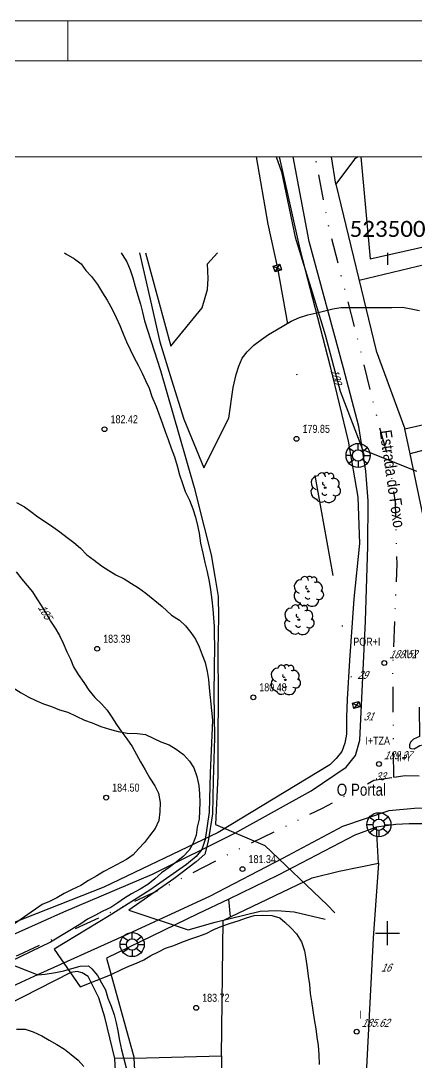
# Model space of a CAD drawing. Header units: metres. Extents: x 523256 to 524015, y 4669220 to 4669814.
# Drawn here: x 523454.2 to 523503.6, y 4669683.9 to 4669814 of the extents above; entities that cross this region are included whole.
import ezdxf
from ezdxf.enums import TextEntityAlignment as Align

# ---------------------------------------------------------------- set-up
doc = ezdxf.new("R2010")
doc.units = ezdxf.units.M
doc.header["$MEASUREMENT"] = 0
doc.linetypes.add('MORSE_D', pattern=[31.75, 12.7, -6.35, 0, -6.35, 0, -6.35])
for name, color, linetype in [('023000 Texto lugar', 7, 'Continuous'), ('031006 Cota terreno', 9, 'Continuous'), ('031007 Cota edificio', 7, 'Continuous'), ('032011 Curva cada 1 m', 40, 'Continuous'), ('032015 Curva cada 5 m', 34, 'Continuous'), ('033006 Texto cota terreno', 9, 'Continuous'), ('033007 Texto cota edificio', 9, 'Continuous'), ('033015 Texto curva maestra', 42, 'Continuous'), ('052016 Cobertizo', 7, 'Continuous'), ('053006 Texto altura edificio', 7, 'Continuous'), ('053009 Texto altura edificio predominante', 7, 'Continuous'), ('063001 Texto via urbana', 7, 'Continuous'), ('063002 Texto portal', 7, 'Continuous'), ('072001 Borde aglomerado u hormigon', 7, 'Continuous'), ('072027 Pavimento', 9, 'Continuous'), ('082001 Valla Alambrada', 7, 'ALAMBRADA'), ('082002 Muro Tapia', 6, 'Continuous'), ('082003 Puerta', 7, 'Continuous'), ('082004 Linde', 3, 'Continuous'), ('101001 Arbol', 3, 'Continuous'), ('102006 Seto', 3, 'SETO'), ('112001 Linea aerea', 9, 'MORSE_D'), ('141001 Farola baculo', 7, 'Continuous'), ('162002 Torre electrica', 1, 'Continuous'), ('202001 Eje Calle', 254, 'MORSE_D'), ('992007 Cuadricula', 7, 'Continuous'), ('993007 Textos cuadricula', 7, 'Continuous')]:
    doc.layers.add(name, color=color, linetype=linetype)
doc.layers.add('992006 Lineas cajetin', color=7, linetype='Continuous', lineweight=0)
doc.styles.add('Legend', font='calibri.ttf')
doc.styles.get("Standard").update_dxf_attribs({"font": 'arial.ttf'})
doc.linetypes.add('ALAMBRADA', pattern='A,3,[131,GEOGRAMA.SHX,S=0.5,R=0,X=0,Y=0],3', length=6)
doc.linetypes.add('SETO', pattern='A,0,-1.2,1,[135,GEOGRAMA.SHX,S=0.4,R=0,X=0.5,Y=-0.5],1', length=3.2)

# ---------------------------------------------------------------- blocks, each defined once
blk = doc.blocks.new('COTAP')
at = {"color": 0}
blk.add_circle((0, 0), 0.3, dxfattribs=at)
blk = doc.blocks.new('FAROLAG')
at = {"color": 0}
for p, q in [((0, 0.71), (0, 1.51)), ((-0.71, 0), (-1.51, 0)), ((-1.17, 0.96), (-0.51, 0.49)), ((1.17, 0.95), (0.55, 0.45)), ((0.71, 0), (1.51, 0)), ((-1.17, -0.95), (-0.51, -0.48)), ((0, -0.71), (0, -1.51)), ((1.13, -1), (0.51, -0.49))]:
    blk.add_line(p, q, dxfattribs=at)
for radius in [1.51, 0.71]:
    blk.add_circle((0, 0), radius, dxfattribs=at)
blk = doc.blocks.new('ARBOL')
at = {"color": 0}
blk.add_circle((0, 0), 0.0939, dxfattribs=at)
for centre, radius, start, end in [((-0.9, 0.61), 0.852, 92.28, 254.58), ((-0.45, 1.37), 0.48, 359.2878, 173.6078), ((0.16, 1.55), 0.336, 23.1565, 160.4665), ((0.7, 1.41), 0.384, 301.578, 139.328), ((-0.15, 0.51), 0.192, 119.14, 310.56), ((1.05, 0.46), 0.708, 319.8556, 114.7656), ((1.31, -0.4), 0.612, 235.5275, 62.0275), ((-0.89, -0.54), 0.888, 142.64, 266.54), ((-0.06, -0.61), 0.336, 189.64, 323.88), ((0.48, -1), 0.852, 224.67, 0.24), ((-0.48, -1.08), 0.72, 213.78, 295.32)]:
    blk.add_arc(centre, radius, start, end, dxfattribs=at)

msp = doc.modelspace()

# ---------------------------------------------------------------- linework, layer by layer
at = {"layer": '032011 Curva cada 1 m'}
for points, elevation in [([(523459.64475, 4669785), (523459.84, 4669784.88), (523460.92, 4669784.26), (523461.74, 4669783.64), (523462.34, 4669782.8), (523463.03, 4669782.06), (523463.78, 4669781.04), (523464.42, 4669780.01), (523465, 4669779.08), (523465.6, 4669777.97), (523466.1, 4669776.95), (523466.55, 4669775.92), (523466.99, 4669774.89), (523467.39, 4669773.88), (523467.88, 4669772.93), (523468.37, 4669771.88), (523468.85, 4669770.96), (523469.34, 4669769.98), (523469.79, 4669769.08), (523470.23, 4669768.1), (523470.55, 4669767.07), (523471.1, 4669765.81), (523471.91, 4669763.64), (523472.24, 4669762.67), (523472.59, 4669761.69), (523473, 4669760.59), (523473.4, 4669759.51), (523473.73, 4669758.4), (523474.03, 4669757.27), (523474.38, 4669756.21), (523474.74, 4669755.18), (523475.27, 4669754.1), (523475.68, 4669753.03), (523476.03, 4669751.99), (523476.25, 4669750.95), (523476.46, 4669749.97), (523476.65, 4669748.73), (523476.94, 4669747.47), (523477.19, 4669746.31), (523477.46, 4669745.15), (523477.72, 4669743.94), (523477.91, 4669742.89), (523478.05, 4669741.66), (523478.17, 4669740.47), (523478.28, 4669739.4), (523478.33, 4669738.32), (523478.36, 4669737.14), (523478.37, 4669736.04), (523478.29, 4669729.97), (523478.38, 4669724.42), (523478.24, 4669719.08), (523478.12, 4669714.91), (523477.61, 4669711.52), (523477.19, 4669709.89), (523476.1, 4669708.93), (523473.3, 4669706.79), (523467.69, 4669702.89), (523475.09, 4669700.41), (523478.49, 4669701.39), (523484.08, 4669702.77), (523486.17, 4669702.84), (523488.32, 4669702.69), (523492.19, 4669701.74)], 182), ([(523466.73073, 4669785), (523466.88, 4669784.82), (523467.46, 4669783.87), (523467.87, 4669782.89), (523468.2, 4669781.87), (523468.48, 4669780.81), (523468.8, 4669779.69), (523469.13, 4669778.58), (523469.4, 4669777.58), (523469.66, 4669776.53), (523471.63, 4669770.31), (523473.94, 4669762.35), (523475.84, 4669755.71), (523477.11, 4669750.73), (523477.96, 4669747.27), (523478.45, 4669744.55), (523478.85, 4669742.06), (523478.89, 4669739.53), (523478.81, 4669735.37), (523478.86, 4669729.54), (523478.82, 4669724.24), (523478.79, 4669719.67), (523478.5, 4669713.59), (523484.67, 4669710.97), (523492.44, 4669703.55), (523493.42, 4669702.56)], 181), ([(523469.00802, 4669785), (523470.18, 4669779.95), (523471.57, 4669773.9), (523473.02, 4669769.13), (523474.57, 4669764.23), (523477.06, 4669758.13), (523480.17, 4669764.36), (523480.72, 4669768.19), (523481.1, 4669769.79), (523481.43, 4669770.86), (523481.84, 4669771.83), (523482.46, 4669772.63), (523483.31, 4669773.46), (523484.25, 4669774.18), (523485.13, 4669774.79), (523486.13, 4669775.37), (523487.03, 4669775.95), (523487.98, 4669776.49), (523488.99, 4669776.95), (523490.04, 4669777.25), (523491.15, 4669777.53), (523492.17, 4669777.77), (523493.15, 4669778.02), (523494.17, 4669778.2), (523500.54, 4669778.19), (523501.88, 4669778.21), (523502.94, 4669778.01), (523504, 4669777.79)], 179), ([(523469.7862, 4669785), (523472.95, 4669773.33), (523476.83, 4669778.15), (523477.5, 4669780.45), (523477.61, 4669781.81), (523477.51, 4669783.65), (523478.77598, 4669785)], 178), ([(523453.69, 4669753.82), (523454.65, 4669753.29), (523455.48, 4669752.68), (523456.34, 4669752.03), (523457.3, 4669751.4), (523458.19, 4669750.78), (523459.09, 4669750.17), (523460, 4669749.45), (523460.81, 4669748.83), (523461.64, 4669748.11), (523462.44, 4669747.29), (523463.35, 4669746.59), (523464.29, 4669745.9), (523465.2, 4669745.34), (523466.08, 4669744.77), (523467.12, 4669744.29), (523468.04, 4669743.7), (523468.9, 4669743.14), (523469.81, 4669742.5), (523471.85, 4669740.84), (523473.03, 4669739.73), (523474.01, 4669739.11), (523474.76, 4669738.42), (523475.44, 4669737.59), (523476.01, 4669736.74), (523476.49, 4669735.79), (523476.87, 4669734.77), (523477.23, 4669733.81), (523477.47, 4669732.69), (523477.62, 4669731.69), (523477.74, 4669730.64), (523478.16, 4669726.62), (523477.84, 4669720), (523477.72, 4669715.13), (523477.21, 4669711.69), (523476.8, 4669710.44), (523476.08, 4669709.58), (523474.9, 4669708.6), (523470.32, 4669705.36), (523465.22, 4669702.19), (523458.36, 4669697.99), (523461.62, 4669693.31), (523465.39, 4669694.81), (523466.76, 4669695.47), (523467.69, 4669695.88), (523468.64, 4669696.24), (523469.56, 4669696.66), (523470.44, 4669697.2), (523471.38, 4669697.67), (523472.29, 4669698.13), (523473.31, 4669698.48), (523474.31, 4669698.86), (523475.32, 4669699.25), (523476.3, 4669699.58), (523477.34, 4669699.96), (523478.3, 4669700.47), (523479.3, 4669700.88), (523480.38, 4669701.26), (523481.35, 4669701.56), (523482.38, 4669701.94), (523483.36, 4669702.21), (523484.39, 4669702.25), (523485.54, 4669702.21), (523486.56, 4669701.91), (523487.15, 4669701.37), (523487.91, 4669700.66), (523488.61, 4669699.92), (523489.27, 4669698.91), (523489.63, 4669697.8), (523489.8, 4669696.78), (523489.96, 4669695.69), (523490.09, 4669694.65), (523490.23, 4669693.57), (523490.34, 4669692.47), (523490.49, 4669691.46), (523490.66, 4669690.33), (523490.83, 4669689.21), (523491.02, 4669688.05), (523491.17, 4669687), (523491.34, 4669685.97), (523491.42, 4669684.84), (523491.44, 4669683.6)], 183), ([(523453.27, 4669730.67), (523454.24, 4669730.03), (523455.14, 4669729.53), (523456.08, 4669729.07), (523457.03, 4669728.68), (523458.02, 4669728.31), (523459.04, 4669727.92), (523460.06, 4669727.6), (523461.12, 4669727.11), (523462.15, 4669726.6), (523463.13, 4669726.28), (523464.18, 4669725.84), (523465.28, 4669725.51), (523466.35, 4669725.2), (523467.5, 4669725.01), (523468.76, 4669724.97), (523469.76, 4669724.83), (523470.72, 4669724.37), (523471.71, 4669723.93), (523472.71, 4669723.53), (523473.61, 4669723.01), (523474.5, 4669722.32), (523475.25, 4669721.49), (523475.82, 4669720.65), (523476.19, 4669719.6), (523476.44, 4669718.44), (523476.53, 4669717.41), (523476.54, 4669716.34), (523476.51, 4669715.29), (523476.47, 4669714.26), (523476.24, 4669713.25), (523476.12, 4669712.23), (523475.74, 4669711.26), (523475.21, 4669710.38), (523474.49, 4669709.59), (523473.62, 4669708.89), (523472.72, 4669708.23), (523471.77, 4669707.55), (523470.94, 4669706.78), (523470.06, 4669706.09), (523469.09, 4669705.51), (523468.01, 4669704.93), (523467.15, 4669704.37), (523466.31, 4669703.79), (523465.43, 4669703.23), (523464.43, 4669702.74), (523463.45, 4669702.2), (523462.53, 4669701.74), (523461.69, 4669701.16), (523457.93, 4669698.89), (523449.16, 4669694.68)], 184), ([(523453.68, 4669687.99), (523454.75, 4669687.99), (523455.75, 4669687.67), (523456.84, 4669687.18), (523457.75, 4669686.64), (523458.7, 4669686.08), (523459.66, 4669685.49), (523460.48, 4669684.86), (523461.37, 4669684.13), (523462.09, 4669683.33)], 184)]:
    msp.add_lwpolyline(points, dxfattribs=dict(at, elevation=elevation))
at = {"layer": '032015 Curva cada 5 m'}
for points, elevation in [([(523486.08411, 4669797.00038), (523486.76849, 4669795.13038), (523488.44849, 4669786.98038), (523490.58849, 4669780.10038), (523492.19849, 4669774.78038), (523494.06849, 4669767.73038), (523496.86849, 4669760.43038), (523503.62849, 4669757.73038)], 180), ([(523453.63849, 4669745.17038), (523454.33849, 4669744.22038), (523455.00849, 4669743.43038), (523455.65849, 4669742.65038), (523456.21849, 4669741.79038), (523456.73849, 4669740.94038), (523457.39849, 4669739.88038), (523457.90849, 4669739.00038), (523458.48849, 4669738.10038), (523459.04849, 4669737.18038), (523459.47849, 4669736.26038), (523459.95849, 4669735.17038), (523460.39849, 4669734.22038), (523460.78849, 4669733.27038), (523461.36849, 4669732.32038), (523462.08849, 4669731.34038), (523462.68849, 4669730.37038), (523463.43849, 4669729.46038), (523464.26849, 4669728.64038), (523464.98849, 4669727.85038), (523465.57849, 4669727.00038), (523466.16849, 4669726.07038), (523466.81849, 4669725.12038), (523467.43849, 4669724.27038), (523468.09849, 4669723.32038), (523468.63849, 4669722.31038), (523469.15849, 4669721.41038), (523469.71849, 4669720.43038), (523470.31849, 4669719.37038), (523470.94849, 4669718.43038), (523471.40849, 4669717.50038), (523471.58849, 4669716.32038), (523471.56849, 4669715.17038), (523471.42849, 4669714.09038), (523470.99849, 4669713.09038), (523470.27849, 4669712.16038), (523469.65849, 4669711.33038), (523468.90849, 4669710.53038), (523468.21849, 4669709.80038), (523467.41849, 4669709.21038), (523465.52849, 4669708.20038), (523464.56849, 4669707.70038), (523463.67849, 4669707.15038), (523462.66849, 4669706.59038), (523461.68849, 4669705.97038), (523460.60849, 4669705.47038), (523459.60849, 4669704.97038), (523458.70849, 4669704.41038), (523457.80849, 4669703.97038), (523456.85849, 4669703.57038), (523452.88849, 4669700.78038)], 185), ([(523448.66849, 4669697.80038), (523456.31849, 4669694.80038), (523457.23849, 4669694.87038), (523458.53849, 4669695.09038), (523459.59849, 4669695.31038), (523460.59849, 4669695.59038), (523461.62849, 4669695.88038), (523462.64849, 4669695.92038), (523463.08849, 4669695.56038), (523463.76849, 4669694.73038), (523464.27849, 4669693.81038), (523464.76849, 4669692.91038), (523465.08849, 4669691.90038), (523465.46849, 4669690.90038), (523465.84849, 4669689.82038), (523466.12849, 4669688.79038), (523466.31849, 4669687.79038), (523466.51849, 4669686.59038), (523466.75849, 4669685.41038), (523467.05849, 4669684.29038), (523467.36849, 4669683.16038)], 185)]:
    msp.add_lwpolyline(points, dxfattribs=dict(at, elevation=elevation))
at = {"layer": '052016 Cobertizo', "flags": 128}
msp.add_lwpolyline([(523502.13849, 4669763.04038), (523509.97849, 4669764.80038), (523510.57849, 4669761.96038), (523502.80849, 4669759.91038), (523502.13849, 4669763.04038)], dxfattribs=at)
at = {"layer": '072001 Borde aglomerado u hormigon', "flags": 128}
for points in [[(523448.36849, 4669697.67038), (523459.56849, 4669702.68038), (523470.65849, 4669707.37038), (523480.91849, 4669712.49038), (523490.45849, 4669717.80038), (523494.81849, 4669720.76038), (523495.97849, 4669722.19038), (523496.52849, 4669724.13038), (523497.22849, 4669739.00038), (523497.52849, 4669748.37038), (523497.55849, 4669754.03038), (523497.27849, 4669757.74038), (523496.41849, 4669763.33038), (523494.48849, 4669770.60038), (523490.20849, 4669786.41038), (523488.20427, 4669797.00038)], [(523493.53849, 4669793.60038), (523492.9973, 4669797.00038)], [(523496.3008, 4669797.00038), (523495.84849, 4669796.72038), (523493.53849, 4669793.60038)], [(523493.53849, 4669793.60038), (523498.58849, 4669772.77038), (523502.13849, 4669763.04038)], [(523503.93849, 4669728.25038), (523503.97849, 4669724.58038), (523503.23849, 4669724.24038), (523502.84849, 4669723.88038), (523502.71849, 4669723.53038), (523502.73849, 4669723.17038), (523502.91849, 4669723.07038), (523503.30849, 4669723.04038), (523504.01849, 4669723.47038), (523504.78849, 4669723.60038), (523505.57849, 4669723.59038), (523507.89849, 4669722.89038), (523518.06849, 4669719.35038), (523528.88849, 4669714.77038), (523542.71849, 4669709.49038), (523555.36849, 4669704.14038), (523570.08849, 4669697.57038), (523578.26849, 4669694.00038), (523581.68849, 4669692.84038), (523583.33849, 4669692.79038), (523585.30849, 4669692.90038), (523587.98849, 4669693.41038), (523594.12849, 4669695.47038)]]:
    msp.add_lwpolyline(points, dxfattribs=at)
at = {"layer": '072027 Pavimento', "flags": 128}
msp.add_lwpolyline([(523509.75849, 4669714.78038), (523509.78849, 4669715.14038), (523506.21849, 4669715.67038), (523503.35849, 4669715.59038), (523500.16849, 4669715.29038), (523494.38849, 4669713.34038), (523486.85849, 4669709.34038), (523477.76849, 4669704.58038), (523467.09849, 4669699.69038), (523455.83849, 4669694.58038), (523448.74849, 4669691.33038), (523440.99849, 4669686.64038), (523434.08849, 4669681.34038), (523428.25849, 4669676.13038), (523419.83163, 4669667.62355)], dxfattribs=at)
at = {"layer": '082001 Valla Alambrada', "flags": 128}
for points in [[(523486.45899, 4669797.00038), (523486.80849, 4669795.56038), (523489.05849, 4669785.45038), (523492.84849, 4669770.82038), (523495.06849, 4669761.46038), (523496.26849, 4669754.49038), (523496.49849, 4669748.69038), (523495.78849, 4669741.77038), (523495.23849, 4669734.08038), (523494.95849, 4669729.23038), (523494.88849, 4669727.00038), (523494.85849, 4669725.97038), (523494.85849, 4669724.87038), (523494.67849, 4669723.73038), (523494.26849, 4669722.71038), (523493.57849, 4669721.82038), (523492.78849, 4669721.04038), (523478.83849, 4669712.60038), (523464.57849, 4669705.76038), (523449.21849, 4669699.70038)], [(523498.61849, 4669713.23038), (523495.89849, 4669712.26038), (523486.31849, 4669707.24038), (523480.16853, 4669704.26995)], [(523480.37849, 4669702.05038), (523490.58849, 4669706.90038), (523493.93849, 4669707.74038), (523498.86849, 4669708.76038), (523498.61849, 4669713.23038)], [(523509.71849, 4669713.07038), (523507.48849, 4669713.38038), (523504.64849, 4669713.67038), (523502.70849, 4669713.67038), (523501.03849, 4669713.59038), (523498.61849, 4669713.23038)], [(523480.16853, 4669704.26995), (523476.31849, 4669702.41038), (523464.90849, 4669696.88038), (523468.35849, 4669684.37038)], [(523480.37849, 4669702.05038), (523480.16853, 4669704.26995)], [(523479.27849, 4669684.69038), (523479.47849, 4669701.59038), (523480.37849, 4669702.05038)], [(523467.02849, 4669657.46038), (523467.08849, 4669661.66038), (523466.57849, 4669672.97038), (523465.94849, 4669684.33038), (523464.69849, 4669689.51038), (523463.94849, 4669691.92038), (523463.33849, 4669693.19038), (523462.62849, 4669694.59038), (523461.85849, 4669695.04038), (523461.22849, 4669695.20038), (523460.46849, 4669695.10038), (523442.20849, 4669685.82038), (523445.17849, 4669682.59038), (523444.13849, 4669681.29038), (523441.00849, 4669683.43038), (523439.79849, 4669682.34038)]]:
    msp.add_lwpolyline(points, dxfattribs=at)
at = {"layer": '082002 Muro Tapia', "flags": 128}
msp.add_lwpolyline([(523543.82849, 4669761.09038), (523504.63849, 4669751.14038), (523502.80849, 4669759.91038)], dxfattribs=at)
at = {"layer": '082003 Puerta', "flags": 128}
msp.add_lwpolyline([(523468.35849, 4669684.37038), (523465.94849, 4669684.33038)], dxfattribs=at)
at = {"layer": '082004 Linde', "flags": 128}
for points in [[(523496.44849, 4669781.59038), (523506.83849, 4669784.08038), (523542.42849, 4669792.17038)], [(523498.86849, 4669708.76038), (523498.21849, 4669699.39038), (523496.37849, 4669663.86038)]]:
    msp.add_lwpolyline(points, dxfattribs=at)
at = {"layer": '102006 Seto', "flags": 128}
for points in [[(523496.66779, 4669797.00038), (523497.83849, 4669784.26038), (523539.72849, 4669793.70038), (523539.28095, 4669797.00038)], [(523468.35849, 4669684.37038), (523479.27849, 4669684.69038), (523479.39849, 4669665.13038), (523469.44849, 4669664.92038), (523468.35849, 4669684.37038)]]:
    msp.add_lwpolyline(points, dxfattribs=at)
at = {"layer": '112001 Linea aerea', "flags": 128}
for points in [[(523483.5748, 4669797.00038), (523485.05849, 4669788.59038)], [(523485.05849, 4669788.59038), (523486.24849, 4669783.11038), (523496.09849, 4669728.51038)]]:
    msp.add_lwpolyline(points, dxfattribs=at)
at = {"layer": '162002 Torre electrica', "flags": 128}
for points in [[(523485.71849, 4669783.33038), (523486.53849, 4669783.60038)], [(523486.24349, 4669783.11038), (523486.53849, 4669783.60038)], [(523486.53849, 4669783.60038), (523486.76849, 4669782.89038)], [(523485.71849, 4669783.33038), (523486.24349, 4669783.11038)], [(523485.94849, 4669782.62038), (523485.71849, 4669783.33038)], [(523485.94849, 4669782.62038), (523486.24349, 4669783.11038)], [(523486.76849, 4669782.89038), (523485.94849, 4669782.62038)], [(523486.24349, 4669783.11038), (523486.76849, 4669782.89038)], [(523495.60849, 4669728.73038), (523496.41849, 4669728.95038)], [(523495.60849, 4669728.73038), (523496.11116, 4669728.50921)], [(523495.79849, 4669728.06038), (523495.60849, 4669728.73038)], [(523496.41849, 4669728.95038), (523496.11116, 4669728.50921)], [(523496.41849, 4669728.95038), (523496.60849, 4669728.29038)], [(523496.11116, 4669728.50921), (523495.79849, 4669728.06038)], [(523496.60849, 4669728.29038), (523495.79849, 4669728.06038)], [(523496.11116, 4669728.50921), (523496.60849, 4669728.29038)]]:
    msp.add_lwpolyline(points, dxfattribs=at)
at = {"layer": '202001 Eje Calle', "ltscale": 0.25, "flags": 128}
for points in [[(523500.76849, 4669719.49038), (523500.66849, 4669733.11038), (523501.18849, 4669746.14038), (523500.97849, 4669753.82038), (523500.25849, 4669758.88038), (523498.80849, 4669763.96038), (523496.62849, 4669772.79038), (523492.58849, 4669788.53038), (523491.02849, 4669796.74038), (523490.97397, 4669797.00038)], [(523500.76849, 4669719.49038), (523502.19849, 4669719.70038), (523508.24849, 4669719.60038), (523515.26849, 4669717.36038), (523544.89849, 4669706.53038), (523554.45849, 4669702.52038), (523569.34849, 4669695.44038), (523577.14849, 4669691.54038), (523582.51849, 4669690.07038), (523587.88849, 4669690.46038), (523595.10849, 4669692.81038), (523601.93849, 4669696.32038), (523611.84849, 4669702.65038), (523615.45849, 4669706.45038), (523619.25849, 4669714.07038), (523623.16849, 4669723.73038), (523626.18849, 4669732.81038), (523633.09849, 4669749.64038), (523636.90849, 4669758.33038), (523641.25849, 4669766.78038), (523647.60849, 4669774.78038), (523653.74849, 4669779.56038), (523658.43849, 4669781.32038), (523666.23849, 4669782.79038), (523672.67849, 4669783.76038)], [(523332.16849, 4669616.55038), (523336.04849, 4669620.45038), (523346.68849, 4669627.58038), (523362.49849, 4669637.63038), (523374.00849, 4669643.59038), (523385.52849, 4669650.03038), (523400.91849, 4669658.98038), (523409.00849, 4669663.86038), (523414.96849, 4669668.54038), (523422.53849, 4669675.25038), (523432.88849, 4669684.81038), (523437.66849, 4669688.43038), (523445.76849, 4669693.11038), (523453.95849, 4669697.31038), (523471.97849, 4669705.66038), (523481.24849, 4669710.45038), (523491.87849, 4669715.62038), (523498.28849, 4669719.11038), (523500.76849, 4669719.49038)]]:
    msp.add_lwpolyline(points, dxfattribs=at)
at = {"layer": '992006 Lineas cajetin'}
msp.add_line((523460.09698, 4669809.00077), (523460.09698, 4669814.00077), dxfattribs=at)
for points in [[(523256.09698, 4669814.00077), (524015.09698, 4669814.00077), (524015.09698, 4669220.0041), (523256.09698, 4669220.0041)], [(523275.09038, 4669809.00077), (524010.09698, 4669809.00077), (524010.09698, 4669287.31977), (523275.09038, 4669287.31977)]]:
    msp.add_lwpolyline(points, close=True, dxfattribs=at)
msp.add_lwpolyline([(523292.54849, 4669797.00038), (523992.54849, 4669797.00038)], dxfattribs=at)
at = {"layer": '992007 Cuadricula'}
for points in [[(523500, 4669785), (523500, 4669783.5)], [(523500, 4669698.5), (523500, 4669701.5)], [(523498.5, 4669700), (523501.5, 4669700)]]:
    msp.add_lwpolyline(points, dxfattribs=at)

# ---------------------------------------------------------------- block references
at = {"layer": '031006 Cota terreno'}
for p in [(523464.66, 4669762.97, 182.42), (523488.63, 4669761.77, 179.85), (523463.74, 4669735.54, 183.39), (523483.23, 4669729.47, 180.49), (523464.86, 4669716.94, 184.5), (523481.89, 4669708.01, 181.34), (523476.1, 4669690.68, 183.72)]:
    msp.add_blockref('COTAP', p, dxfattribs=at)
at = {"layer": '031007 Cota edificio'}
for p in [(523499.59, 4669733.76, 188.52), (523498.92, 4669721.14, 189.37), (523496.14, 4669687.7, 185.62)]:
    msp.add_blockref('COTAP', p, dxfattribs=at)
at = {"layer": '101001 Arbol'}
for p in [(523492.20849, 4669755.67038), (523490.09849, 4669742.70038), (523488.91849, 4669739.17038), (523487.21849, 4669731.66038)]:
    msp.add_blockref('ARBOL', p, dxfattribs=at)
at = {"layer": '141001 Farola baculo'}
for p in [(523496.31849, 4669759.69038), (523498.90849, 4669713.55038), (523468.10849, 4669698.58038)]:
    msp.add_blockref('FAROLAG', p, dxfattribs=at)

# ---------------------------------------------------------------- texts
at = {"layer": '023000 Texto lugar', "width": 0.8}
msp.add_text('O Portal', height=1.5, dxfattribs=at).set_placement((523493.6542, 4669717.17938))
at = {"layer": '033006 Texto cota terreno', "width": 0.8}
for s, p in [('182.42', (523465.41, 4669763.72, 182.42)), ('179.85', (523489.38, 4669762.52, 179.85)), ('183.39', (523464.49, 4669736.29, 183.39)), ('180.48', (523483.98, 4669730.22, 180.49)), ('184.50', (523465.61, 4669717.69, 184.5)), ('181.34', (523482.64, 4669708.76, 181.34)), ('183.72', (523476.85, 4669691.43, 183.72))]:
    msp.add_text(s, height=1, dxfattribs=at).set_placement(p)
at = {"layer": '033007 Texto cota edificio', "oblique": 25, "width": 0.8}
for s, p in [('188.52', (523500.19, 4669734.36, 188.52)), ('189.37', (523499.52, 4669721.74, 189.37)), ('185.62', (523496.74, 4669688.3, 185.62))]:
    msp.add_text(s, height=1, dxfattribs=at).set_placement(p)
at = {"layer": '033015 Texto curva maestra', "oblique": 25, "width": 0.8}
for s, rotation, p in [('180', 284.85, (523493.56849, 4669769.61038, 180)), ('185', 301.9, (523457.21849, 4669740.17038, 185))]:
    msp.add_text(s, height=1, rotation=rotation, dxfattribs=at).set_placement(p, align=Align.MIDDLE_CENTER)
at = {"layer": '053006 Texto altura edificio', "width": 0.8}
for s, p in [('POR+I', (523495.71581, 4669735.92517)), ('I+TZA', (523497.22125, 4669723.55352))]:
    msp.add_text(s, height=1, dxfattribs=at).set_placement(p)
at = {"layer": '053009 Texto altura edificio predominante', "width": 0.8}
for p in [(523502.05, 4669734.44), (523501.16, 4669721.48)]:
    msp.add_text('II+I', height=1, rotation=359.99, dxfattribs=at).set_placement(p)
msp.add_text('I', height=1, dxfattribs=at).set_placement((523496.48, 4669689.33))
at = {"layer": '063001 Texto via urbana', "width": 0.8}
msp.add_text('Estrada do Foxo', height=1.5, rotation=278.0986606, dxfattribs=at).set_placement((523499.00217, 4669762.76158))
at = {"layer": '063002 Texto portal', "oblique": 25, "width": 0.8}
for s, p in [('29', (523496.22035, 4669731.77583)), ('31', (523496.97048, 4669726.59)), ('33', (523498.41762, 4669719.11)), ('16', (523499.15316, 4669695.20281))]:
    msp.add_text(s, height=1, dxfattribs=at).set_placement(p)
at = {"layer": '993007 Textos cuadricula', "style": 'Legend'}
msp.add_text('523500', height=2, dxfattribs=at).set_placement((523500, 4669787), align=Align.CENTER)

doc.saveas('drawing.dxf')
